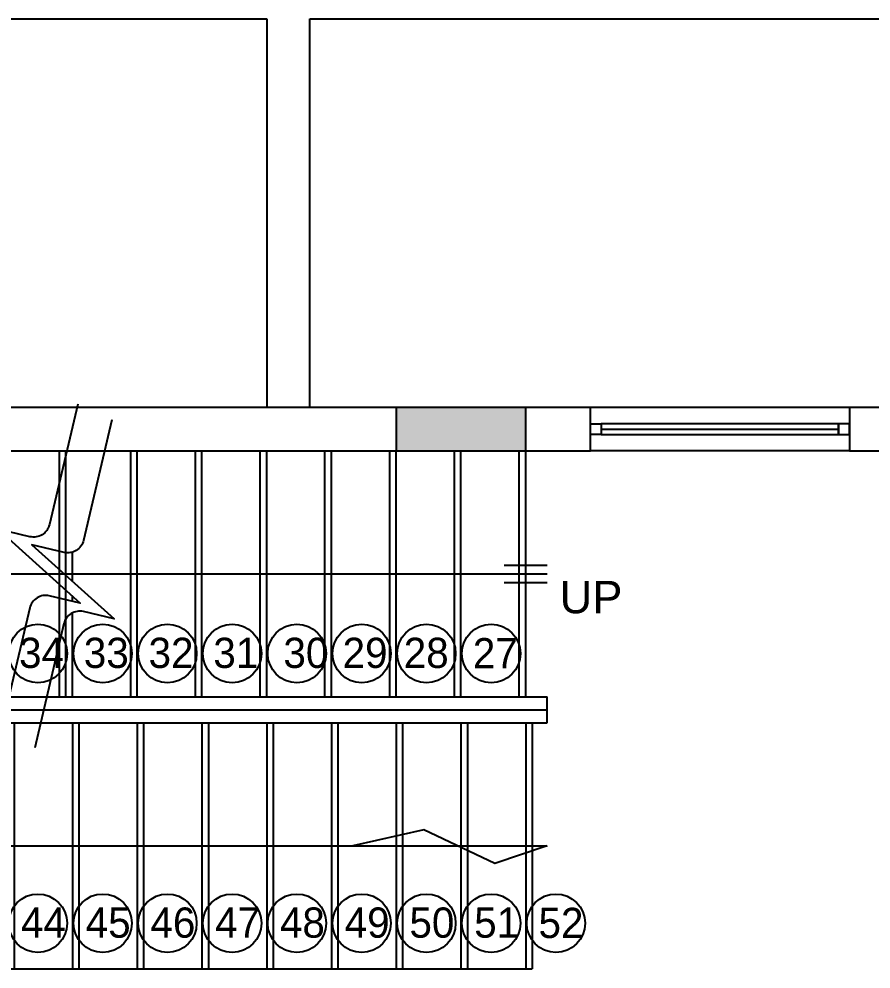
# Model space of a CAD drawing. Header units: metres. Extents: x -658 to -58, y -713 to -118.
# Drawn here: x -218.253 to -214.306, y -194.546 to -190.146 of the extents above; entities that cross this region are included whole.
import ezdxf

# ---------------------------------------------------------------- set-up
doc = ezdxf.new("R2010")
doc.units = ezdxf.units.M
doc.header["$LTSCALE"] = 100
doc.layers.add('plan', color=8, linetype='Continuous')
doc.styles.add('Arial', font='arial.ttf', dxfattribs={"height": 0.2})
doc.styles.add('XARAB', font='xarab.shx')

# ---------------------------------------------------------------- blocks, each defined once
blk = doc.blocks.new('*U119')
blk.add_line((1.15, 0), (0.05, 0))
for points in [[(0.05, 0.025), (0, 0.025), (0, -0.025), (0.05, -0.025)], [(1.15, -0.025), (1.15, 0.025), (0.05, 0.025), (0.05, -0.025)], [(1.15, 0.025), (1.2, 0.025), (1.2, -0.025), (1.15, -0.025)]]:
    blk.add_lwpolyline(points, close=True)
blk = doc.blocks.new('RWEFRWEFRWE')
h = blk.add_hatch(color=256)
h.dxf.hatch_style = 1
h.paths.add_polyline_path([(-215.9055, -174.2532), (-215.9055, -174.0532), (-216.5055, -174.0532), (-216.5055, -174.2532)])
blk.add_lwpolyline([(-215.9055, -174.2532), (-215.9055, -174.0532), (-216.5055, -174.0532), (-216.5055, -174.2532)], close=True)
blk = doc.blocks.new('TF4ETGFR4WETGF')
at = {"ltscale": 0.4}
for p, q in [((-219.5355, -175.3932), (-219.5355, -174.2532)), ((-219.5055, -175.3932), (-219.5055, -174.2532)), ((-219.2355, -175.3932), (-219.2355, -174.2532)), ((-219.2055, -175.3932), (-219.2055, -174.2532)), ((-218.9355, -175.3932), (-218.9355, -174.2532)), ((-218.9055, -175.3932), (-218.9055, -174.2532)), ((-218.6355, -175.3932), (-218.6355, -174.2532)), ((-218.6055, -175.3932), (-218.6055, -174.2532)), ((-218.3355, -175.3932), (-218.3355, -174.2532)), ((-218.3055, -175.3932), (-218.3055, -174.2532)), ((-218.0655, -175.3932), (-218.0655, -174.2532)), ((-217.7355, -175.3932), (-217.7355, -174.2532)), ((-219.5055, -175.5132), (-219.5055, -176.6532)), ((-219.4755, -175.5132), (-219.4755, -176.6532)), ((-219.2055, -175.5132), (-219.2055, -176.6532)), ((-219.1755, -175.5132), (-219.1755, -176.6532)), ((-218.9055, -175.5132), (-218.9055, -176.6532)), ((-218.8755, -175.5132), (-218.8755, -176.6532)), ((-218.6055, -175.5132), (-218.6055, -176.6532)), ((-218.5755, -175.5132), (-218.5755, -176.6532)), ((-218.3055, -175.5132), (-218.3055, -176.6532)), ((-218.2755, -175.5132), (-218.2755, -176.6532)), ((-218.0055, -175.5132), (-218.0055, -176.6532)), ((-217.9755, -175.5132), (-217.9755, -176.6532)), ((-217.7055, -175.5132), (-217.7055, -176.6532)), ((-217.6755, -175.5132), (-217.6755, -176.6532)), ((-217.4055, -175.5132), (-217.4055, -176.6532)), ((-217.3755, -175.5132), (-217.3755, -176.6532)), ((-217.1055, -175.5132), (-217.1055, -176.6532)), ((-217.0755, -175.5132), (-217.0755, -176.6532)), ((-216.8055, -175.5132), (-216.8055, -176.6532)), ((-216.7755, -175.5132), (-216.7755, -176.6532)), ((-216.5055, -175.5132), (-216.5055, -176.6532)), ((-216.4755, -175.5132), (-216.4755, -176.6532)), ((-216.2055, -175.5132), (-216.2055, -176.6532)), ((-216.1755, -175.5132), (-216.1755, -176.6532)), ((-215.9055, -175.5132), (-215.9055, -176.6532)), ((-215.8755, -175.5132), (-215.8755, -176.6532))]:
    blk.add_line(p, q, dxfattribs=at)
for p, q in [((-218.0355, -175.3932), (-218.0355, -174.2532)), ((-217.7055, -175.3932), (-217.7055, -174.2532)), ((-217.4055, -175.3932), (-217.4055, -174.2532)), ((-217.1055, -175.3932), (-217.1055, -174.2532)), ((-216.8055, -175.3932), (-216.8055, -174.2532)), ((-216.5055, -175.3932), (-216.5055, -174.2532)), ((-216.2055, -175.3932), (-216.2055, -174.2532)), ((-215.9055, -175.3932), (-215.9055, -174.2532)), ((-218.3055, -175.3932), (-215.8055, -175.3932)), ((-215.8055, -175.4532), (-215.8055, -175.3932)), ((-218.3139, -175.4532), (-215.8055, -175.4532))]:
    blk.add_line(p, q)
at = {"ltscale": 0.0004}
for p, q in [((-219.6055, -175.3932), (-218.2998, -175.3932)), ((-219.6055, -175.4532), (-219.6055, -175.3932)), ((-219.6055, -175.4532), (-218.3139, -175.4532)), ((-219.6055, -175.5132), (-219.6055, -175.4532)), ((-215.8055, -175.5132), (-215.8055, -175.4532)), ((-219.6055, -175.5132), (-215.8055, -175.5132))]:
    blk.add_line(p, q, dxfattribs=at)
blk = doc.blocks.new('A$Cb06f5615')
at = {"layer": 'plan'}
for p, q in [((-41.6028, 21.1095), (-28.9035, 21.1095)), ((-28.9035, 21.1095), (-28.9035, 19.3095)), ((-28.7035, 21.1095), (-11.1028, 21.1095)), ((-28.7035, 19.3095), (-28.7035, 21.1095)), ((-27.4035, 19.3095), (-33.5035, 19.3095)), ((-27.4035, 19.1095), (-27.4035, 19.3095)), ((-26.2035, 19.3095), (-27.4035, 19.3095)), ((-21.4035, 19.3095), (-26.2035, 19.3095)), ((-26.2035, 19.3095), (-26.2035, 19.1095)), ((-32.6035, 19.1095), (-27.4035, 19.1095)), ((-26.2035, 19.1095), (-27.4035, 19.1095)), ((-26.2035, 19.1095), (-26.0035, 19.1095)), ((-29.8035, 18.5052), (-29.8035, 18.64)), ((-27.8035, 18.5794), (-27.6035, 18.5794)), ((-32.0035, 18.5395), (-27.6035, 18.5395)), ((-27.8035, 18.4995), (-27.6035, 18.4995)), ((-29.8335, 18.4195), (-29.8335, 18.4633)), ((-29.8035, 18.4125), (-29.8035, 18.4364)), ((-29.8035, 17.9695), (-29.8035, 18.3589)), ((-32.0035, 17.2795), (-27.6035, 17.2795))]:
    blk.add_line(p, q, dxfattribs=at)
at = {"layer": 'plan', "ltscale": 0.4}
for p, q in [((-29.2335, 17.9695), (-29.2335, 19.1095)), ((-28.9335, 17.9695), (-28.9335, 19.1095)), ((-28.6335, 17.9695), (-28.6335, 19.1095)), ((-28.3335, 17.9695), (-28.3335, 19.1095)), ((-28.0335, 17.9695), (-28.0335, 19.1095)), ((-27.7335, 17.9695), (-27.7335, 19.1095)), ((-29.8335, 18.5322), (-29.8335, 18.6373)), ((-29.8335, 17.9695), (-29.8335, 18.3315)), ((-32.6035, 16.7095), (-27.6735, 16.7095))]:
    blk.add_line(p, q, dxfattribs=at)
at = {"layer": 'plan'}
for points in [[(-29.7787, 19.3258), (-29.9101, 18.7675, -0.414214), (-30.0002, 18.7117), (-30.1492, 18.7467), (-29.7675, 18.404), (-29.9106, 18.4377, 0.414214), (-30.0008, 18.3818), (-30.1362, 17.806)], [(-29.6209, 19.2529), (-29.7522, 18.6946, -0.414214), (-29.8424, 18.6388), (-29.9913, 18.6739), (-29.6096, 18.3312), (-29.7528, 18.3648, 0.414214), (-29.8429, 18.309), (-29.9784, 17.7332)]]:
    blk.add_lwpolyline(points, format="xyb", dxfattribs=at)
blk.add_lwpolyline([(-27.6035, 17.2795), (-27.847, 17.1978), (-28.1754, 17.3534), (-28.5038, 17.2795)], dxfattribs=at)
at = {"layer": 'plan', "ltscale": 0.03}
for centre in [(-29.9633, 18.1706), (-29.6633, 18.1706), (-29.3633, 18.1706), (-29.0633, 18.1706), (-28.7633, 18.1706), (-28.4633, 18.1706), (-28.1633, 18.1706), (-27.8633, 18.1706), (-29.9633, 16.9213), (-29.6633, 16.9213), (-29.3633, 16.9213), (-29.0633, 16.9213), (-28.7633, 16.9213), (-28.4633, 16.9213), (-28.1633, 16.9213), (-27.8633, 16.9213), (-27.5633, 16.9213)]:
    blk.add_circle(centre, 0.1354, dxfattribs=at)
at = {"layer": 'plan'}
for name in ['RWEFRWEFRWE', 'TF4ETGFR4WETGF']:
    blk.add_blockref(name, (188.202, 193.3627), dxfattribs=at)
at = {"layer": 'plan', "rotation": 180}
blk.add_blockref('*U119', (-26.2035, 19.2095), dxfattribs=at)
at = {"layer": 'plan', "style": 'XARAB'}
for s, p in [('34', (-30.0507, 18.1038)), ('33', (-29.7507, 18.1038)), ('32', (-29.4507, 18.1038)), ('31', (-29.1507, 18.1038)), ('30', (-28.826, 18.1038)), ('29', (-28.5517, 18.1038)), ('28', (-28.2685, 18.1038)), ('27', (-27.9483, 18.1022)), ('44', (-30.0421, 16.8545)), ('45', (-29.7421, 16.8545)), ('46', (-29.4421, 16.8545)), ('47', (-29.1421, 16.8545)), ('48', (-28.8421, 16.8545)), ('49', (-28.5421, 16.8545)), ('50', (-28.2421, 16.8545)), ('51', (-27.9421, 16.8545)), ('52', (-27.6441, 16.853))]:
    blk.add_text(s, height=0.14, dxfattribs=at).set_placement(p)
at = {"layer": 'plan', "insert": (-27.5463, 18.5071), "char_height": 0.15, "width": 0.434395, "attachment_point": 1, "line_spacing_factor": 0.941778, "style": 'Arial'}
blk.add_mtext('UP', dxfattribs=at)

msp = doc.modelspace()

# ---------------------------------------------------------------- block references
at = {"layer": 'plan'}
msp.add_blockref('A$Cb06f5615', (-188.202, -211.2557), dxfattribs=at)

doc.saveas('drawing.dxf')
